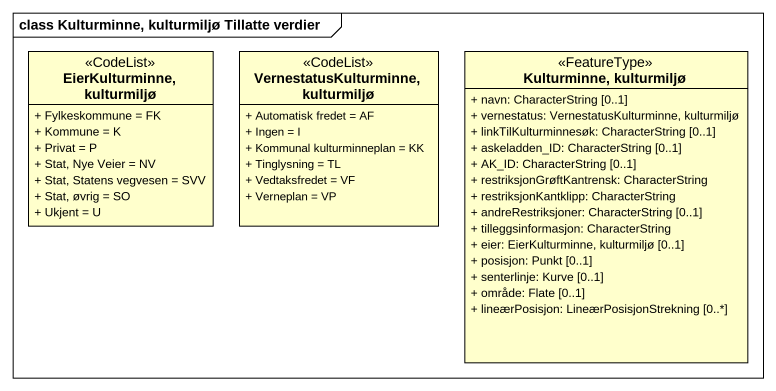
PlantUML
@startuml
mainframe class Kulturminne, kulturmiljø Tillatte verdier
hide circle
hide empty members
skinparam classAttributeIconSize 0
class "EierKulturminne, kulturmiljø" as EierKulturminne_kulturmiljø <<CodeList>> {
  + Fylkeskommune = FK
  + Kommune = K
  + Privat = P
  + Stat, Nye Veier = NV
  + Stat, Statens vegvesen = SVV
  + Stat, øvrig = SO
  + Ukjent = U
}
class "VernestatusKulturminne, kulturmiljø" as VernestatusKulturminne <<CodeList>> {
  + Automatisk fredet = AF
  + Ingen = I
  + Kommunal kulturminneplan = KK
  + Tinglysning = TL
  + Vedtaksfredet = VF
  + Verneplan = VP
}
class "Kulturminne, kulturmiljø" as Kulturminne_kulturmiljø <<FeatureType>> {
  + navn: CharacterString [0..1]
  + vernestatus: VernestatusKulturminne, kulturmiljø
  + linkTilKulturminnesøk: CharacterString [0..1]
  + askeladden_ID: CharacterString [0..1]
  + AK_ID: CharacterString [0..1]
  + restriksjonGrøftKantrensk: CharacterString
  + restriksjonKantklipp: CharacterString
  + andreRestriksjoner: CharacterString [0..1]
  + tilleggsinformasjon: CharacterString
  + eier: EierKulturminne, kulturmiljø [0..1]
  + posisjon: Punkt [0..1]
  + senterlinje: Kurve [0..1]
  + område: Flate [0..1]
  + lineærPosisjon: LineærPosisjonStrekning [0..*]
}
@enduml
